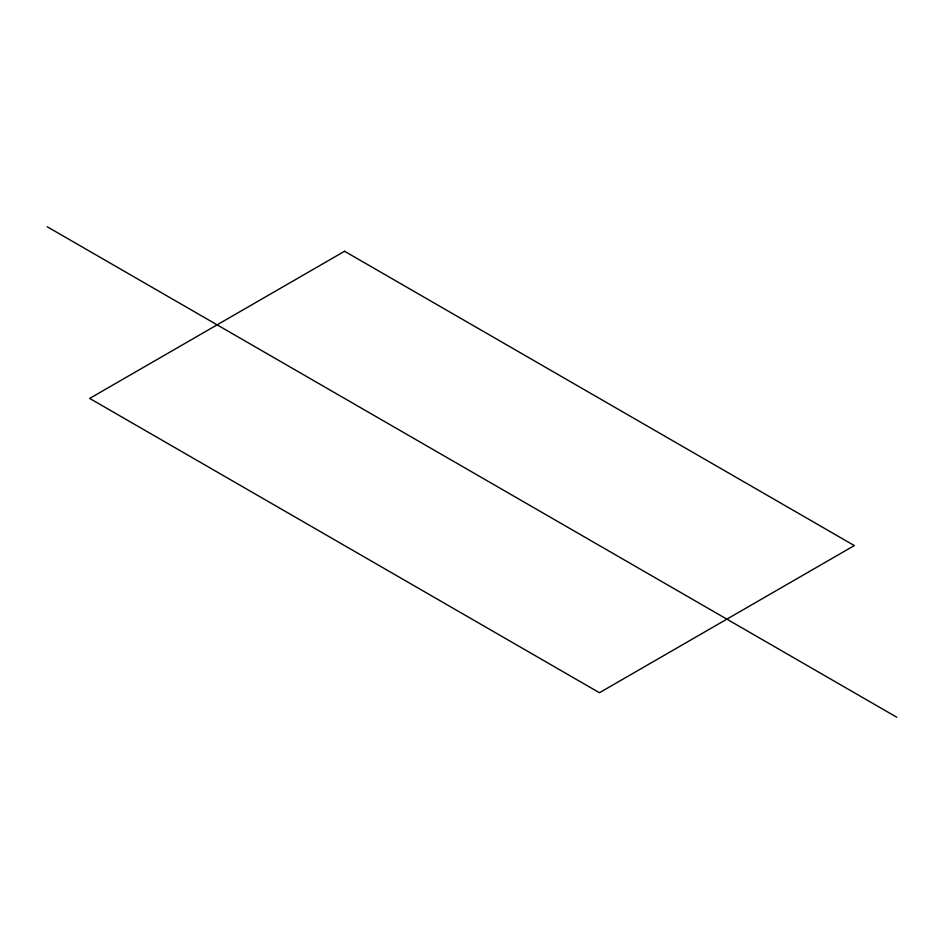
<?xml version="1.0" encoding="UTF-8"?>
<svg xmlns="http://www.w3.org/2000/svg" width="944" height="944" viewBox="0 0 944 944"><rect width="100%" height="100%" fill="white"/><g stroke="black" fill="none" stroke-linecap="round" stroke-linejoin="round"><path stroke-width="1.42" d="M47.2 226.749L896.8 717.251M344.56 251.269L89.68 398.427L599.44 692.731L854.32 545.573L344.56 251.269"/></g></svg>
